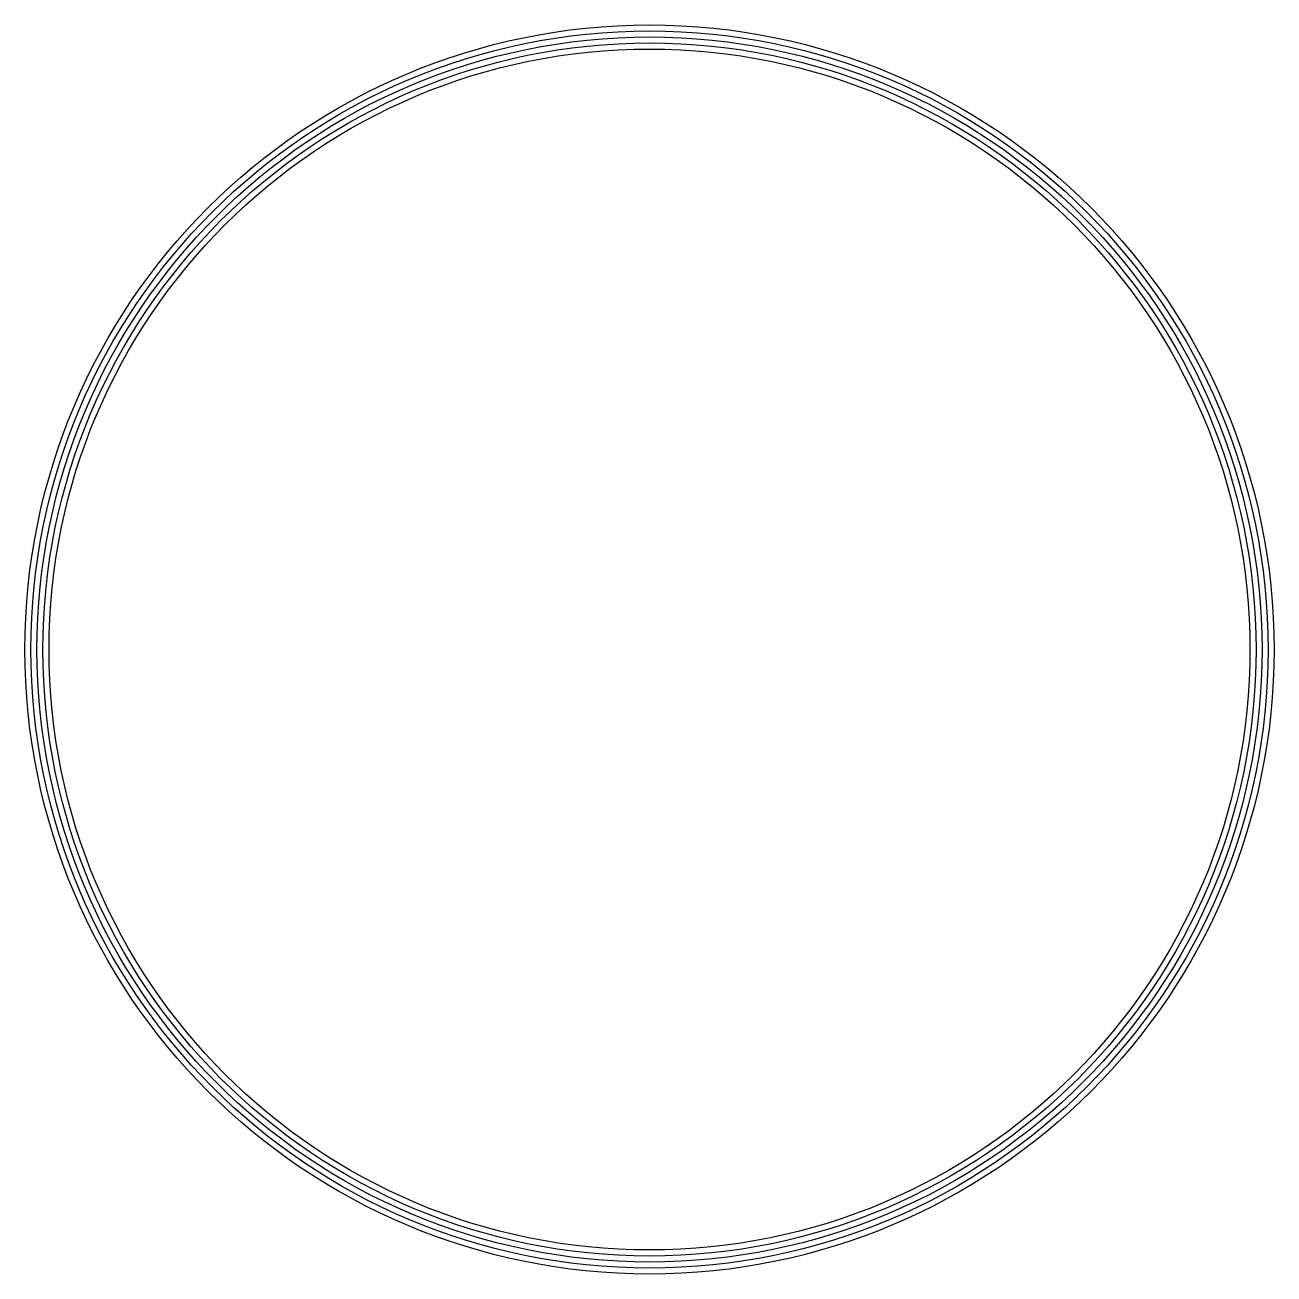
# Model space of a CAD drawing. Header units: metres. Extents: x -2.08 to 2.08, y -2.08 to 2.08.
import ezdxf

# ---------------------------------------------------------------- set-up
doc = ezdxf.new("R2010")
doc.units = ezdxf.units.M

msp = doc.modelspace()

# ---------------------------------------------------------------- linework, layer by layer
for radius in [2.08, 2.06, 2.04, 2.02, 2]:
    msp.add_circle((0, 0), radius)

doc.saveas('drawing.dxf')
